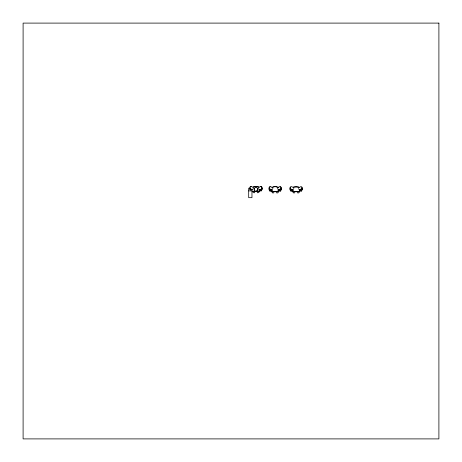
<?xml version="1.0" encoding="UTF-8"?>
<svg xmlns="http://www.w3.org/2000/svg" width="462" height="462" viewBox="0 0 462 462"><rect width="100%" height="100%" fill="white"/><g stroke="black" fill="none" stroke-linecap="round" stroke-linejoin="round"><path stroke-width="0.69" d="M260.874 190.356L260.857 190.887L261.001 189.224M300.993 190.575L300.976 191.106L300.987 189.622M254.337 189.131L254.366 188.432C255.636 185.227 259.425 189.293 257.167 190.956L257.617 190.633L256.901 191.355C256.012 191.863 254.429 191.47 254.354 190.327M250.173 188.357L250.225 189.865L251.051 189.345M259.811 189.599L259.638 191.332L259.228 191.655L257.184 191.372M278.979 189.818L278.8 191.551L278.395 191.874L276.351 191.591M299.93 189.818L299.757 191.551L299.347 191.874L297.303 191.591M258.974 191.62L258.841 192.596L257.444 192.81L257.016 191.101M278.211 191.349L278.003 192.81L276.825 193.006L276.109 191.62M299.162 191.349L298.96 192.81L297.776 193.006L297.06 191.62M254.366 188.432L254.331 190.633L255.047 191.355C256.895 192.244 258.345 190.228 257.582 188.432L257.582 189.634M270.784 190.188L270.235 191.343L269.785 191.124L269.167 189.882L269.421 188.86M291.741 190.188L291.187 191.343L290.737 191.124L290.119 189.882L290.373 188.86M278.927 189.622L278.419 191.459L275.843 191.418M299.878 189.622L299.584 190.777M281.023 189.616L280.89 190.078L280.059 189.564M301.975 189.616L301.842 190.078L301.016 189.564M250.092 189.345L250.237 190.211M259.679 189.865L259.257 191.239L256.681 191.199M249.907 187.537L250.15 186.839L251.068 186.642M290.269 187.058L289.969 189.016L290.28 189.599L290.332 188.057L290.344 190.078L291.17 189.564M274.174 191.62L273.452 193.006L272.274 192.81L272.072 191.349M295.126 191.62L294.41 193.006L293.226 192.81L293.024 191.349M277.627 187.965L278.049 187.347L279.822 186.625L280.48 186.781L281.162 187.711L281.092 188.906L280.677 189.443L278.805 190.026L277.356 188.675M280.036 189.622L280.018 191.106L280.278 190.125M279.077 189.489L278.043 191.499L275.138 191.765L272.233 191.499L271.2 189.489M300.034 189.489L298.995 191.499L296.09 191.765L293.191 191.499L292.151 189.489M280.954 189.599L281.208 187.751L280.96 187.058L280.041 186.856M301.905 189.599L302.217 189.016L301.917 187.058M277.824 191.002L278.644 189.587M270.218 189.564L269.386 190.078L269.34 188.577L269.329 189.599L269.011 189.016L269.317 187.058L270.235 186.856M249.948 187.497L250.635 186.561L251.288 186.405L253.447 187.63M258.501 187.63L260.66 186.405L261.319 186.561L262 187.497L261.925 188.687L261.509 189.224L259.644 189.807L258.189 188.461M298.619 187.849L300.779 186.625L301.432 186.781L302.119 187.711L302.044 188.906L301.628 189.443L299.763 190.026L298.308 188.675M271.951 187.89C273.204 186.053 277.079 186.053 278.326 187.89M252.477 189.778L253.759 188.461M272.921 188.675L271.644 189.998L271.113 189.928M293.878 188.675L292.596 189.998L292.065 189.928M253.574 186.775L258.373 186.775M293.693 186.995L298.492 186.995M255.267 191.199L253.742 191.372M274.434 191.418L271.858 191.459L271.356 189.622M295.385 191.418L292.81 191.459M269.791 189.374L269.109 189.177L270.391 189.056M290.742 189.374L290.067 189.177L291.349 189.056M256.318 191.389L256.606 191.233L256.144 191.441M253.066 187.035L255.977 186.452L258.882 187.035M272.228 187.249L275.138 186.665L278.049 187.249M293.185 187.249L296.09 186.665L299.001 187.249M254.764 191.372L252.72 191.655M273.926 191.591L271.887 191.874L271.477 191.551L271.304 189.818M294.883 191.591L292.839 191.874L292.429 191.551L292.255 189.818M280.486 189.374L281.167 189.177L279.885 189.056M301.438 189.374L302.119 189.177L300.837 189.056M278.805 190.026L279.96 189.72M299.763 190.026L300.912 189.72M260.799 189.501L259.644 189.807L258.876 191.28L253.072 191.28M256.872 190.922L257.432 190.829M299.376 191.459L296.8 191.418M253.563 191.256L255.145 191.164M250 188.201L248.689 188.201L248.689 197.678L251.963 197.678L251.963 188.871M248.689 190.893L251.963 190.893M258.385 191.256L255.977 191.101M260.88 186.642L261.798 186.839L262.098 188.802L261.787 189.38L261.735 187.838L261.723 189.865L260.897 189.345M293.607 187.965L293.185 187.347L291.406 186.625L290.754 186.781L290.067 187.711L290.142 188.906L291.586 189.801M272.655 187.965L272.233 187.347L270.455 186.625L269.796 186.781L269.115 187.711L269.19 188.906L270.628 189.801M291.268 189.72L292.423 190.026M270.316 189.72L271.471 190.026M251.264 189.53L250.023 188.687M255.804 191.441L255.342 191.233L255.636 191.389M249.85 188.802L250.161 189.38M292.862 190.061L293.682 191.47M271.633 189.587L272.453 191.002M269.999 190.125L270.258 191.106L270.247 189.622M291.199 189.622L291.21 191.106L291.193 190.575M292.602 190.777L292.307 189.622M254.932 191.101L254.51 192.81L253.107 192.596L252.905 191.129M301.813 188.86L302.067 189.882L301.449 191.124L300.999 191.343L300.444 190.188M280.861 188.86L281.11 189.882L280.498 191.124L280.041 191.343L279.493 190.188M261.694 188.64L261.948 189.663L261.33 190.91L260.88 191.124L260.325 189.969M256.41 191.493L255.977 191.822L255.538 191.493L256.439 191.505M262 188.964L261.325 189.154L262 188.964M438.9 23.1L23.1 23.1L23.1 438.9L438.9 438.9L438.9 23.1M250.629 189.154L249.948 188.964L250.629 189.154"/></g></svg>
